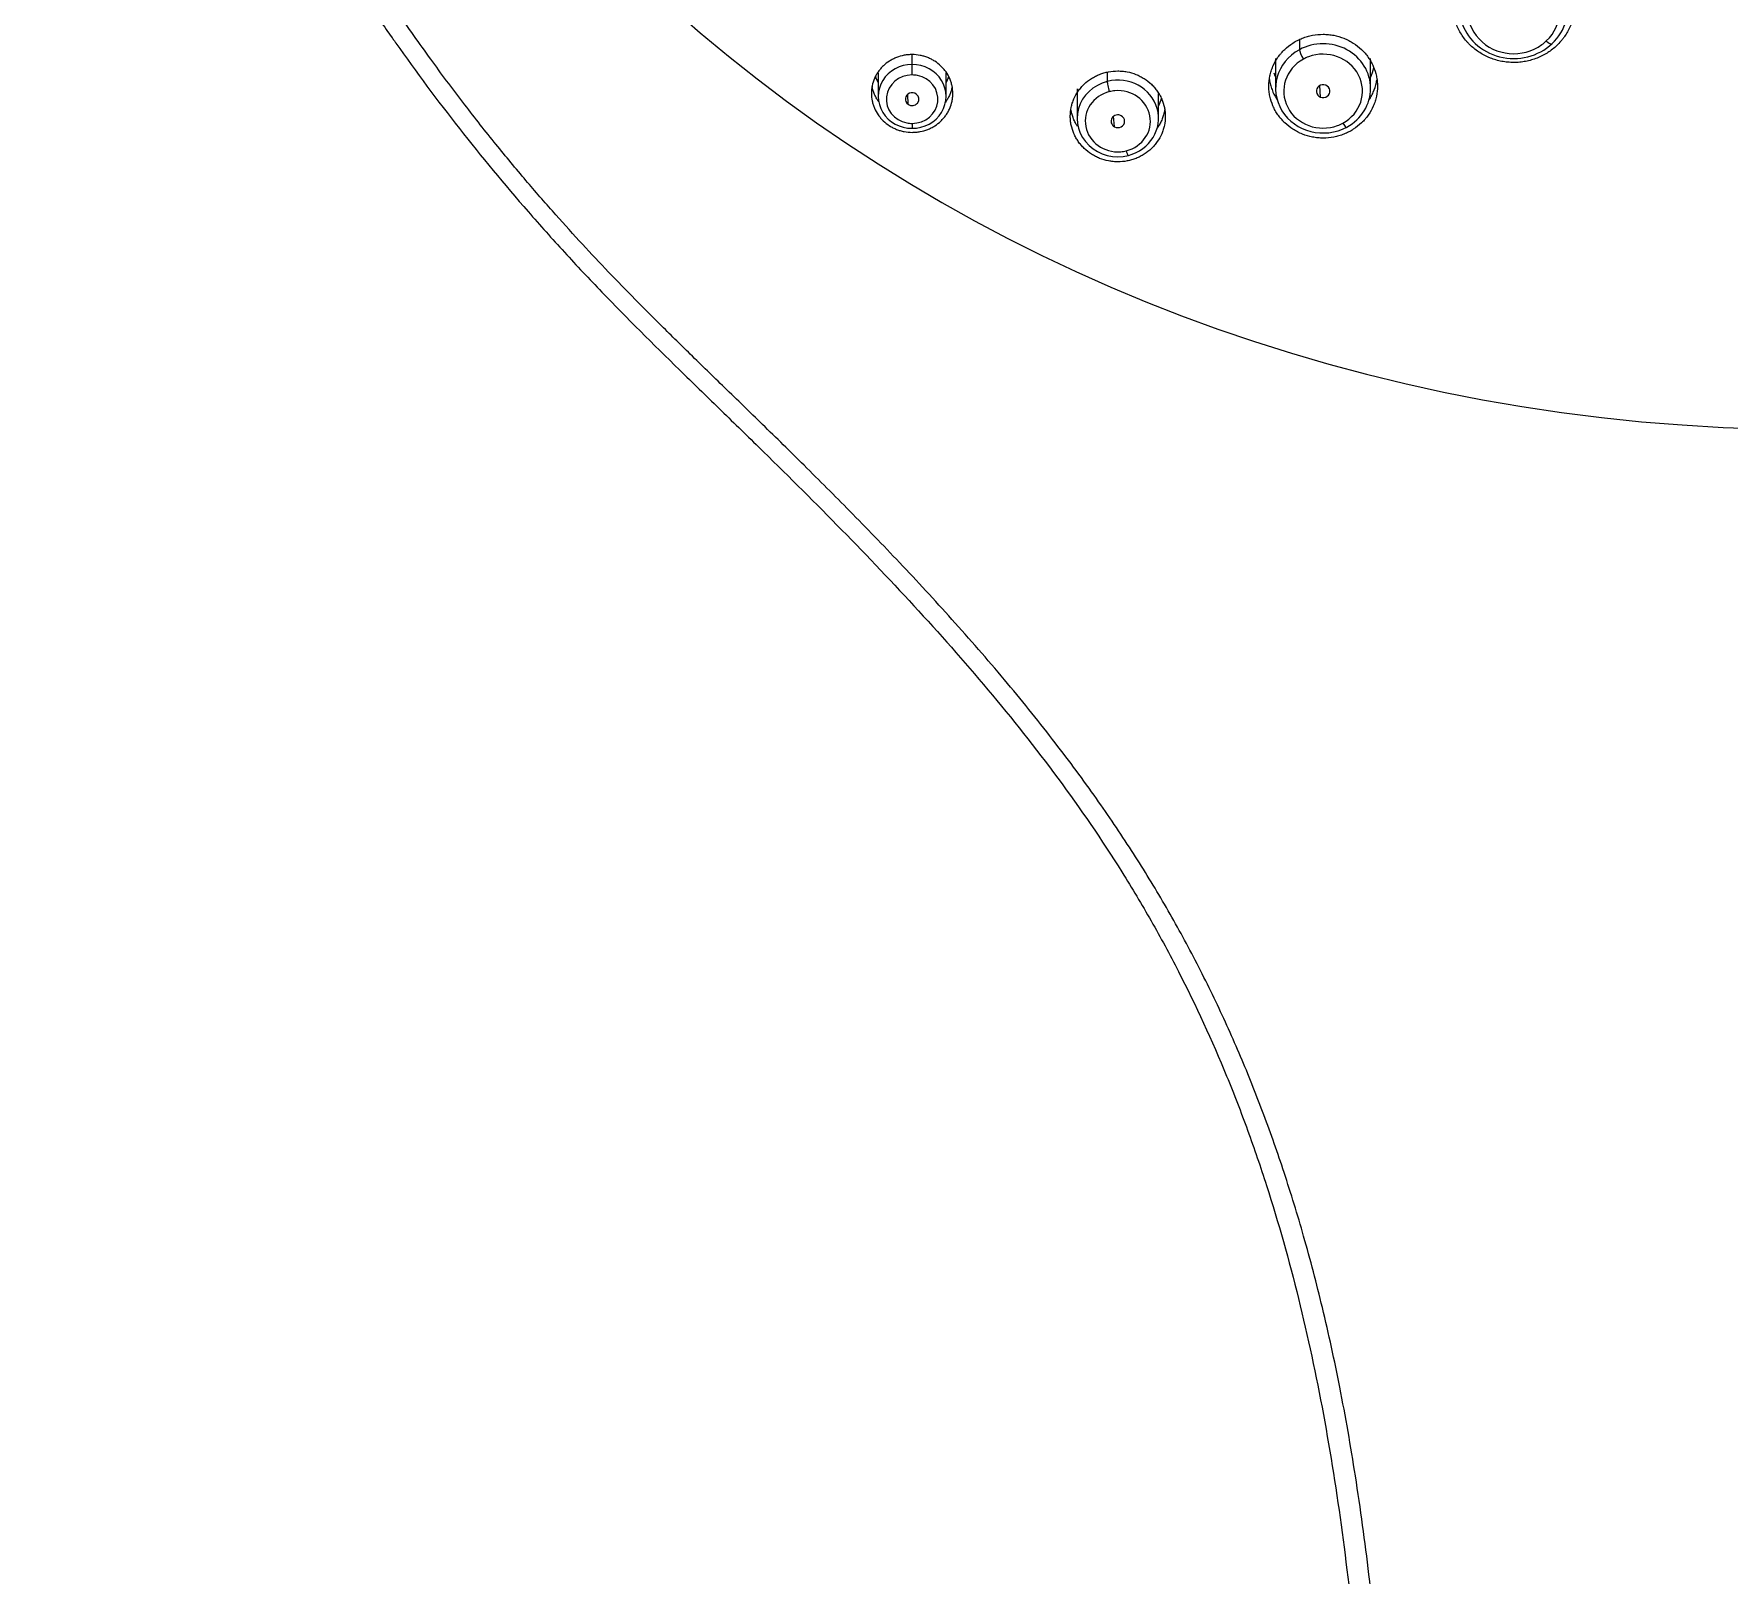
# Model space of a CAD drawing. Extents: x 3349 to 5808, y -3 to 827.
# Drawn here: x 3815.81 to 3865.77, y 453.33 to 498.76 of the extents above; entities that cross this region are included whole.
import ezdxf

# ---------------------------------------------------------------- set-up
doc = ezdxf.new("R2010")
doc.units = 0
doc.header["$LTSCALE"] = 4
doc.header["$MEASUREMENT"] = 0
doc.layers.get('0').update_dxf_attribs({"linetype": 'CONTINUOUS'})
doc.layers.add('1', color=7, linetype='CONTINUOUS')

msp = doc.modelspace()

# ---------------------------------------------------------------- linework, layer by layer
at = {"color": 7, "ltscale": 0.5}
msp.add_ellipse((3868.108, 529.628), major_axis=(-47.422, 0), ratio=0.896694, start_param=1.587359, end_param=7.826525, dxfattribs=at)
at = {"layer": '1', "color": 7, "linetype": 'Continuous', "lineweight": 13}
for p, q in [((3853.103, 498.578), (3853.103, 498.297)), ((3841.692, 497.86), (3841.692, 498.138)), ((3841.692, 497.552), (3841.692, 497.86)), ((3847.442, 497.637), (3847.442, 497.36)), ((3853.727, 496.902), (3853.704, 497.239)), ((3841.57, 496.689), (3841.561, 496.981)), ((3841.692, 496.124), (3841.692, 495.966)), ((3847.653, 496.026), (3847.63, 496.338))]:
    msp.add_line(p, q, dxfattribs=at)
at = {"layer": '1', "color": 7, "linetype": 'Continuous', "lineweight": 18}
for p, q in [((3840.692, 497.616), (3840.692, 496.92)), ((3842.692, 496.92), (3842.692, 497.612)), ((3852.403, 498.033), (3852.403, 497.157)), ((3855.203, 497.157), (3855.203, 498.033)), ((3846.553, 497.147), (3846.553, 496.271)), ((3848.953, 496.271), (3848.953, 496.992))]:
    msp.add_line(p, q, dxfattribs=at)
for centre, major_axis, ratio, start_param, end_param in [((3859.419, 499.54), (-1.6, 0), 0.939693, 2.356194, 5.497787), ((3859.419, 499.54), (-1.6, 0), 0.939693, 5.497787, 8.63938), ((3853.803, 497.157), (-1.4, 0), 0.939693, 2.094395, 5.235988), ((3853.803, 497.157), (-1.4, 0), 0.939693, 5.235988, 8.37758), ((3841.692, 496.92), (-1, 0), 0.939693, 4.712389, 7.853982), ((3841.692, 496.92), (-1, 0), 0.939693, 1.570796, 4.712389), ((3853.803, 498.033), (1.52, 0), 0.939693, 3.43525, 3.541573), ((3853.803, 498.033), (1.52, 0), 0.939693, 5.883189, 6.097995), ((3841.692, 497.796), (1.123, 0), 0.939693, 3.403392, 3.614369), ((3841.692, 497.796), (1.123, 0), 0.939693, 5.810392, 6.004778), ((3847.753, 496.271), (-1.2, 0), 0.939693, 4.974188, 8.115781), ((3847.753, 496.271), (-1.2, 0), 0.939693, 1.832596, 4.974188), ((3853.803, 497.075), (0.2, 0), 0.939794, 1.177057, 4.31865), ((3853.803, 497.075), (0.2, 0), 0.939794, 4.31865, 7.460243), ((3841.692, 496.839), (0.2, 0.001), 0.939838, 0.911368, 4.052961), ((3841.692, 496.839), (0.2, 0.001), 0.939838, 4.052961, 7.194553), ((3847.753, 497.147), (1.32, 0), 0.939693, 5.853491, 6.068297), ((3847.753, 496.189), (0.2, 0), 0.939854, 1.044623, 4.186215), ((3847.753, 496.189), (0.2, 0), 0.939854, 4.186215, 7.327808)]:
    msp.add_ellipse(centre, major_axis=major_axis, ratio=ratio, start_param=start_param, end_param=end_param, dxfattribs=at)
at = {"layer": '1', "color": 7, "linetype": 'Continuous', "lineweight": 13}
for centre, major_axis, ratio, start_param, end_param in [((3859.419, 499.458), (-1.36, 0), 0.939693, 2.356194, 5.369815), ((3859.419, 499.458), (-1.36, 0), 0.939693, 5.497787, 8.511408), ((3853.223, 498.101), (-0.114, 0.211), 0.17101, 0.30535, 1.876146), ((3853.803, 497.075), (-1.16, 0), 0.939693, 5.089734, 5.235988), ((3853.803, 497.075), (-1.16, 0), 0.939693, 2.094395, 5.089734), ((3859.419, 499.458), (-1.36, 0), 0.939693, 2.228223, 2.356194), ((3860.381, 498.637), (0.164, -0.175), 0.241845, 4.964288, 6.535084), ((3853.803, 497.075), (-1.16, 0), 0.939693, 5.235988, 8.231327), ((3841.692, 496.838), (-0.76, 0), 0.939693, 4.712389, 7.649227), ((3841.692, 496.838), (-0.76, 0), 0.939693, 4.507634, 4.712389), ((3841.692, 496.838), (-0.76, 0), 0.939693, 1.570796, 4.507634), ((3847.504, 497.142), (-0.059, 0.233), 0.088521, 0.338071, 1.908868), ((3847.753, 496.189), (-0.96, 0), 0.939693, 4.803559, 4.974188), ((3847.753, 496.189), (-0.96, 0), 0.939693, 1.832596, 4.803559), ((3847.753, 496.189), (-0.96, 0), 0.939693, 4.974188, 7.945152), ((3841.692, 496.838), (-0.76, 0), 0.939693, 1.366042, 1.570796), ((3853.803, 497.075), (-1.16, 0), 0.939693, 1.948142, 2.094395), ((3854.383, 496.213), (0.114, -0.211), 0.17101, 5.017739, 6.588535), ((3847.753, 496.189), (-0.96, 0), 0.939693, 1.661967, 1.832596), ((3848.001, 495.4), (0.059, -0.233), 0.088521, 5.05046, 6.621257)]:
    msp.add_ellipse(centre, major_axis=major_axis, ratio=ratio, start_param=start_param, end_param=end_param, dxfattribs=at)
at = {"layer": '1', "color": 7, "linetype": 'Continuous', "lineweight": 18}
for points, knots in [([(3867.787, 577.688), (3866.647, 577.688), (3865.515, 577.653), (3863.272, 577.515), (3862.162, 577.412), (3858.869, 577.008), (3856.725, 576.611), (3852.571, 575.59), (3850.561, 574.967), (3847.66, 573.886), (3846.713, 573.501), (3844.859, 572.687), (3843.952, 572.258), (3841.296, 570.908), (3839.611, 569.926), (3836.42, 567.83), (3834.915, 566.716), (3832.091, 564.386), (3830.771, 563.17), (3828.317, 560.663), (3827.183, 559.372), (3825.096, 556.742), (3824.143, 555.404), (3822.412, 552.702), (3821.632, 551.339), (3820.237, 548.61), (3819.622, 547.243), (3818.545, 544.523), (3818.083, 543.17), (3817.299, 540.493), (3816.978, 539.169), (3816.461, 536.563), (3816.264, 535.281), (3815.98, 532.77), (3815.892, 531.541), (3815.811, 529.142), (3815.818, 527.973), (3815.916, 525.699), (3816.007, 524.595), (3816.256, 522.458), (3816.414, 521.425), (3816.785, 519.431), (3816.998, 518.47), (3817.466, 516.623), (3817.722, 515.737), (3818.261, 514.038), (3818.545, 513.225), (3819.13, 511.673), (3819.431, 510.933), (3820.04, 509.523), (3820.348, 508.854), (3820.961, 507.583), (3821.267, 506.982), (3821.868, 505.845), (3822.163, 505.31), (3822.737, 504.302), (3823.015, 503.83), (3823.547, 502.945), (3823.802, 502.533), (3824.284, 501.767), (3824.511, 501.413), (3825.146, 500.434), (3825.509, 499.894), (3825.951, 499.247), (3826.081, 499.059), (3826.25, 498.816), (3826.302, 498.742), (3826.373, 498.641), (3826.407, 498.593), (3826.444, 498.541), (3826.461, 498.516), (3826.47, 498.504), (3826.474, 498.498), (3826.476, 498.495), (3826.477, 498.494), (3826.477, 498.493), (3826.478, 498.493), (3826.478, 498.492), (3826.478, 498.492), (3826.478, 498.492), (3826.478, 498.492), (3826.478, 498.492), (3827.078, 497.644), (3827.7, 496.803), (3828.999, 495.145), (3829.675, 494.328), (3830.726, 493.122), (3831.082, 492.724), (3831.807, 491.933), (3832.175, 491.541), (3833.296, 490.377), (3834.063, 489.615), (3835.223, 488.48), (3835.611, 488.103), (3836.388, 487.348), (3836.776, 486.97), (3837.939, 485.83), (3838.712, 485.064), (3840.242, 483.506), (3840.999, 482.715), (3842.486, 481.1), (3843.217, 480.275), (3844.636, 478.582), (3845.326, 477.714), (3846.647, 475.926), (3847.279, 475.006), (3848.171, 473.584), (3848.459, 473.103), (3849.014, 472.126), (3849.281, 471.631), (3850.053, 470.124), (3850.528, 469.093), (3851.177, 467.513), (3851.383, 466.981), (3851.774, 465.906), (3851.96, 465.363), (3852.487, 463.722), (3852.799, 462.61), (3853.355, 460.359), (3853.598, 459.219), (3854.023, 456.919), (3854.205, 455.759), (3854.521, 453.422), (3854.655, 452.245), (3854.885, 449.88), (3854.982, 448.691), (3855.086, 447.198), (3855.109, 446.862), (3855.131, 446.52), (3855.133, 446.478), (3855.134, 446.469), (3855.134, 446.464), (3855.135, 446.449), (3855.137, 446.42), (3855.144, 446.313), (3855.159, 446.059), (3855.211, 445.197), (3855.253, 444.404), (3855.346, 442.48), (3855.397, 432.158), (3855.485, 429.491), (3855.52, 428.132), (3855.58, 425.364), (3855.605, 423.955), (3855.646, 421.087), (3855.664, 419.628), (3855.695, 416.66), (3855.708, 415.152), (3855.73, 412.085), (3855.74, 410.527), (3855.749, 408.746), (3855.75, 408.523), (3855.751, 408.297), (3855.751, 408.269), (3855.751, 408.264), (3855.751, 408.262), (3855.751, 408.258), (3855.751, 408.249), (3855.751, 408.224), (3855.752, 408.14), (3855.753, 407.942), (3855.756, 407.275), (3855.758, 406.676), (3855.764, 405.252), (3855.767, 404.322), (3855.775, 401.586), (3855.779, 399.837), (3855.785, 396.489), (3855.787, 394.889), (3855.791, 390.315), (3855.792, 387.565), (3855.793, 382.663), (3855.793, 380.511), (3855.793, 378.658)], [0, 0, 0, 0, 0.007812, 0.007812, 0.015625, 0.015625, 0.03125, 0.03125, 0.046875, 0.046875, 0.054687, 0.054687, 0.0625, 0.0625, 0.078125, 0.078125, 0.09375, 0.09375, 0.109375, 0.109375, 0.125, 0.125, 0.140625, 0.140625, 0.15625, 0.15625, 0.171875, 0.171875, 0.1875, 0.1875, 0.203125, 0.203125, 0.21875, 0.21875, 0.234375, 0.234375, 0.25, 0.25, 0.265625, 0.265625, 0.28125, 0.28125, 0.296875, 0.296875, 0.3125, 0.3125, 0.328125, 0.328125, 0.34375, 0.34375, 0.359375, 0.359375, 0.375, 0.375, 0.390625, 0.390625, 0.40625, 0.40625, 0.421875, 0.421875, 0.4375, 0.4375, 0.46875, 0.46875, 0.484375, 0.484375, 0.492187, 0.492187, 0.496094, 0.498047, 0.499023, 0.499512, 0.499756, 0.499878, 0.499939, 0.499969, 0.499985, 0.499992, 0.499996, 0.499998, 0.499998, 0.5, 0.5, 0.515625, 0.515625, 0.53125, 0.53125, 0.539062, 0.539062, 0.546875, 0.546875, 0.5625, 0.5625, 0.570312, 0.570312, 0.578125, 0.578125, 0.59375, 0.59375, 0.609375, 0.609375, 0.625, 0.625, 0.640625, 0.640625, 0.65625, 0.65625, 0.664062, 0.664062, 0.671875, 0.671875, 0.6875, 0.6875, 0.695312, 0.695312, 0.703125, 0.703125, 0.71875, 0.71875, 0.734375, 0.734375, 0.75, 0.75, 0.765625, 0.765625, 0.78125, 0.78125, 0.785156, 0.785645, 0.785706, 0.785706, 0.785767, 0.785767, 0.785889, 0.786133, 0.787109, 0.789062, 0.796875, 0.796875, 0.8125, 0.8125, 0.828125, 0.828125, 0.84375, 0.84375, 0.859375, 0.859375, 0.875, 0.875, 0.890625, 0.890625, 0.892578, 0.892822, 0.892853, 0.892853, 0.892868, 0.892868, 0.892883, 0.892944, 0.893066, 0.893555, 0.894531, 0.898437, 0.898437, 0.90625, 0.90625, 0.921875, 0.921875, 0.9375, 0.9375, 0.96875, 0.96875, 1, 1, 1, 1]), ([(3861.219, 499.635), (3861.219, 499.579), (3861.214, 499.467), (3861.188, 499.301), (3861.159, 499.192), (3861.134, 499.111), (3861.124, 499.084), (3861.104, 499.031), (3861.094, 499.005), (3861.06, 498.927), (3861.01, 498.826), (3860.949, 498.73), (3860.9, 498.66), (3860.875, 498.625), (3860.848, 498.592), (3860.83, 498.569), (3860.821, 498.558), (3860.774, 498.504), (3860.694, 498.42), (3860.564, 498.308), (3860.47, 498.241), (3860.396, 498.194), (3860.371, 498.178), (3860.32, 498.149), (3860.294, 498.135), (3860.216, 498.096), (3860.11, 498.048), (3860, 498.01), (3859.915, 497.986), (3859.887, 497.978), (3859.829, 497.964), (3859.8, 497.958), (3859.713, 497.942), (3859.596, 497.925), (3859.421, 497.917), (3859.303, 497.923), (3859.215, 497.931), (3859.185, 497.934), (3859.126, 497.943), (3859.097, 497.948), (3859.011, 497.964), (3858.897, 497.991), (3858.786, 498.029), (3858.705, 498.062), (3858.678, 498.073), (3858.637, 498.091), (3858.624, 498.097), (3858.597, 498.11), (3858.532, 498.143), (3858.418, 498.208), (3858.277, 498.308), (3858.189, 498.384), (3858.126, 498.444), (3858.106, 498.464), (3858.066, 498.506), (3858.047, 498.527), (3857.991, 498.592), (3857.921, 498.682), (3857.861, 498.778), (3857.819, 498.853), (3857.806, 498.878), (3857.78, 498.929), (3857.768, 498.955), (3857.734, 499.033), (3857.695, 499.139), (3857.666, 499.247), (3857.649, 499.329), (3857.644, 499.357), (3857.635, 499.413), (3857.631, 499.441), (3857.622, 499.525), (3857.619, 499.582), (3857.619, 499.638)], [0, 0, 0, 0, 0.03125, 0.0625, 0.09375, 0.09375, 0.109375, 0.109375, 0.125, 0.125, 0.15625, 0.1875, 0.1875, 0.203125, 0.210937, 0.210937, 0.21875, 0.21875, 0.25, 0.28125, 0.3125, 0.3125, 0.328125, 0.328125, 0.34375, 0.34375, 0.375, 0.40625, 0.40625, 0.421875, 0.421875, 0.4375, 0.4375, 0.46875, 0.5, 0.53125, 0.53125, 0.546875, 0.546875, 0.5625, 0.5625, 0.59375, 0.625, 0.625, 0.640625, 0.640625, 0.648437, 0.648437, 0.65625, 0.6875, 0.71875, 0.75, 0.75, 0.765625, 0.765625, 0.78125, 0.78125, 0.8125, 0.84375, 0.84375, 0.859375, 0.859375, 0.875, 0.875, 0.90625, 0.9375, 0.9375, 0.953125, 0.953125, 0.96875, 0.96875, 1, 1, 1, 1]), ([(3852.203, 497.226), (3852.203, 497.327), (3852.214, 497.426), (3852.244, 497.572), (3852.257, 497.621), (3852.28, 497.693), (3852.288, 497.717), (3852.306, 497.764), (3852.315, 497.787), (3852.365, 497.903), (3852.414, 497.991), (3852.487, 498.094), (3852.509, 498.125), (3852.533, 498.155), (3852.55, 498.175), (3852.558, 498.185), (3852.6, 498.233), (3852.635, 498.27), (3852.746, 498.376), (3852.826, 498.439), (3852.935, 498.508), (3852.958, 498.522), (3853.003, 498.548), (3853.026, 498.56), (3853.095, 498.595), (3853.189, 498.638), (3853.288, 498.671), (3853.363, 498.693), (3853.388, 498.699), (3853.439, 498.711), (3853.465, 498.717), (3853.594, 498.741), (3853.698, 498.751), (3853.855, 498.751), (3853.907, 498.748), (3853.986, 498.741), (3854.012, 498.738), (3854.064, 498.73), (3854.09, 498.726), (3854.218, 498.701), (3854.318, 498.673), (3854.439, 498.625), (3854.463, 498.614), (3854.499, 498.598), (3854.511, 498.593), (3854.534, 498.581), (3854.593, 498.552), (3854.649, 498.52), (3854.779, 498.437), (3854.86, 498.374), (3854.953, 498.285), (3854.971, 498.267), (3855.006, 498.229), (3855.023, 498.211), (3855.073, 498.153), (3855.135, 498.073), (3855.189, 497.987), (3855.226, 497.921), (3855.238, 497.898), (3855.261, 497.853), (3855.271, 497.83), (3855.322, 497.714), (3855.352, 497.619), (3855.377, 497.497), (3855.382, 497.472), (3855.39, 497.422), (3855.393, 497.397), (3855.401, 497.322), (3855.403, 497.272), (3855.403, 497.221)], [0, 0, 0, 0, 0.0625, 0.0625, 0.09375, 0.09375, 0.109375, 0.109375, 0.125, 0.125, 0.1875, 0.1875, 0.203125, 0.210937, 0.210937, 0.21875, 0.21875, 0.25, 0.25, 0.3125, 0.3125, 0.328125, 0.328125, 0.34375, 0.34375, 0.375, 0.40625, 0.40625, 0.421875, 0.421875, 0.4375, 0.4375, 0.5, 0.5, 0.53125, 0.53125, 0.546875, 0.546875, 0.5625, 0.5625, 0.625, 0.625, 0.640625, 0.640625, 0.648437, 0.648437, 0.65625, 0.6875, 0.6875, 0.75, 0.75, 0.765625, 0.765625, 0.78125, 0.78125, 0.8125, 0.84375, 0.84375, 0.859375, 0.859375, 0.875, 0.875, 0.9375, 0.9375, 0.953125, 0.953125, 0.96875, 0.96875, 1, 1, 1, 1]), ([(3842.892, 497.005), (3842.892, 497.08), (3842.884, 497.155), (3842.861, 497.265), (3842.852, 497.301), (3842.835, 497.355), (3842.828, 497.373), (3842.815, 497.408), (3842.808, 497.426), (3842.77, 497.513), (3842.734, 497.579), (3842.679, 497.656), (3842.668, 497.672), (3842.644, 497.702), (3842.632, 497.717), (3842.595, 497.761), (3842.568, 497.789), (3842.485, 497.868), (3842.425, 497.916), (3842.343, 497.968), (3842.326, 497.978), (3842.292, 497.998), (3842.275, 498.007), (3842.223, 498.034), (3842.152, 498.066), (3842.079, 498.091), (3842.022, 498.108), (3842.003, 498.113), (3841.965, 498.122), (3841.946, 498.126), (3841.849, 498.145), (3841.771, 498.152), (3841.654, 498.153), (3841.614, 498.151), (3841.555, 498.146), (3841.536, 498.144), (3841.497, 498.138), (3841.477, 498.135), (3841.381, 498.117), (3841.306, 498.096), (3841.215, 498.06), (3841.197, 498.053), (3841.162, 498.036), (3841.144, 498.028), (3841.092, 498.002), (3841.058, 497.982), (3840.96, 497.921), (3840.9, 497.873), (3840.83, 497.807), (3840.816, 497.793), (3840.79, 497.766), (3840.777, 497.751), (3840.739, 497.708), (3840.693, 497.648), (3840.653, 497.585), (3840.615, 497.518), (3840.598, 497.484), (3840.553, 497.38), (3840.53, 497.309), (3840.511, 497.217), (3840.508, 497.199), (3840.502, 497.162), (3840.5, 497.143), (3840.494, 497.087), (3840.492, 497.049), (3840.492, 497.011)], [0, 0, 0, 0, 0.0625, 0.0625, 0.09375, 0.09375, 0.109375, 0.109375, 0.125, 0.125, 0.1875, 0.1875, 0.203125, 0.203125, 0.21875, 0.21875, 0.25, 0.25, 0.3125, 0.3125, 0.328125, 0.328125, 0.34375, 0.34375, 0.375, 0.40625, 0.40625, 0.421875, 0.421875, 0.4375, 0.4375, 0.5, 0.5, 0.53125, 0.53125, 0.546875, 0.546875, 0.5625, 0.5625, 0.625, 0.625, 0.640625, 0.640625, 0.65625, 0.65625, 0.6875, 0.6875, 0.75, 0.75, 0.765625, 0.765625, 0.78125, 0.78125, 0.8125, 0.84375, 0.84375, 0.875, 0.875, 0.9375, 0.9375, 0.953125, 0.953125, 0.96875, 0.96875, 1, 1, 1, 1]), ([(3846.353, 496.336), (3846.353, 496.424), (3846.362, 496.511), (3846.388, 496.639), (3846.399, 496.682), (3846.419, 496.745), (3846.427, 496.765), (3846.442, 496.807), (3846.451, 496.828), (3846.494, 496.929), (3846.537, 497.005), (3846.601, 497.096), (3846.614, 497.114), (3846.641, 497.149), (3846.656, 497.167), (3846.699, 497.218), (3846.73, 497.25), (3846.827, 497.342), (3846.898, 497.398), (3846.993, 497.459), (3847.013, 497.47), (3847.052, 497.493), (3847.072, 497.504), (3847.133, 497.535), (3847.216, 497.572), (3847.302, 497.601), (3847.367, 497.62), (3847.389, 497.626), (3847.434, 497.636), (3847.457, 497.641), (3847.57, 497.662), (3847.661, 497.671), (3847.798, 497.67), (3847.843, 497.668), (3847.912, 497.662), (3847.935, 497.659), (3847.981, 497.652), (3848.003, 497.649), (3848.116, 497.627), (3848.203, 497.602), (3848.309, 497.56), (3848.33, 497.551), (3848.372, 497.532), (3848.392, 497.522), (3848.453, 497.491), (3848.492, 497.468), (3848.606, 497.395), (3848.677, 497.34), (3848.759, 497.262), (3848.775, 497.246), (3848.805, 497.213), (3848.82, 497.196), (3848.864, 497.146), (3848.918, 497.076), (3848.965, 497.001), (3848.998, 496.943), (3849.008, 496.923), (3849.028, 496.883), (3849.037, 496.863), (3849.081, 496.761), (3849.108, 496.678), (3849.13, 496.571), (3849.134, 496.549), (3849.141, 496.506), (3849.144, 496.484), (3849.15, 496.418), (3849.153, 496.374), (3849.153, 496.33)], [0, 0, 0, 0, 0.0625, 0.0625, 0.09375, 0.09375, 0.109375, 0.109375, 0.125, 0.125, 0.1875, 0.1875, 0.203125, 0.203125, 0.21875, 0.21875, 0.25, 0.25, 0.3125, 0.3125, 0.328125, 0.328125, 0.34375, 0.34375, 0.375, 0.40625, 0.40625, 0.421875, 0.421875, 0.4375, 0.4375, 0.5, 0.5, 0.53125, 0.53125, 0.546875, 0.546875, 0.5625, 0.5625, 0.625, 0.625, 0.640625, 0.640625, 0.65625, 0.65625, 0.6875, 0.6875, 0.75, 0.75, 0.765625, 0.765625, 0.78125, 0.78125, 0.8125, 0.84375, 0.84375, 0.859375, 0.859375, 0.875, 0.875, 0.9375, 0.9375, 0.953125, 0.953125, 0.96875, 0.96875, 1, 1, 1, 1]), ([(3840.712, 496.757), (3840.706, 496.765), (3840.7, 496.773), (3840.673, 496.813), (3840.652, 496.845), (3840.625, 496.895), (3840.616, 496.912), (3840.599, 496.947), (3840.591, 496.964), (3840.568, 497.016), (3840.555, 497.052), (3840.532, 497.124), (3840.523, 497.16), (3840.514, 497.203), (3840.513, 497.209), (3840.512, 497.214)], [0, 0, 0, 0, 0.05943, 0.05943, 0.285828, 0.285828, 0.399027, 0.399027, 0.512226, 0.512226, 0.738624, 0.738624, 0.965023, 0.965023, 1, 1, 1, 1]), ([(3842.872, 497.206), (3842.871, 497.201), (3842.863, 497.159), (3842.852, 497.117), (3842.835, 497.063), (3842.828, 497.045), (3842.815, 497.009), (3842.808, 496.991), (3842.785, 496.939), (3842.752, 496.871), (3842.712, 496.807), (3842.68, 496.761), (3842.669, 496.746), (3842.658, 496.732)], [0, 0, 0, 0, 0.031531, 0.248239, 0.248239, 0.356593, 0.356593, 0.464947, 0.464947, 0.681655, 0.898364, 0.898364, 1, 1, 1, 1]), ([(3855.403, 497.221), (3855.403, 497.12), (3855.393, 497.021), (3855.363, 496.874), (3855.35, 496.826), (3855.327, 496.754), (3855.319, 496.73), (3855.301, 496.682), (3855.292, 496.659), (3855.241, 496.543), (3855.192, 496.455), (3855.12, 496.351), (3855.097, 496.321), (3855.073, 496.29), (3855.057, 496.271), (3855.049, 496.261), (3855.007, 496.212), (3854.972, 496.175), (3854.861, 496.069), (3854.781, 496.006), (3854.671, 495.936), (3854.649, 495.922), (3854.604, 495.896), (3854.581, 495.884), (3854.512, 495.848), (3854.417, 495.806), (3854.319, 495.772), (3854.244, 495.75), (3854.219, 495.744), (3854.168, 495.731), (3854.142, 495.726), (3854.013, 495.701), (3853.909, 495.692), (3853.752, 495.692), (3853.7, 495.695), (3853.621, 495.702), (3853.595, 495.705), (3853.543, 495.713), (3853.517, 495.717), (3853.389, 495.742), (3853.289, 495.771), (3853.168, 495.819), (3853.144, 495.829), (3853.108, 495.846), (3853.096, 495.851), (3853.072, 495.862), (3853.014, 495.892), (3852.958, 495.924), (3852.828, 496.007), (3852.747, 496.071), (3852.654, 496.16), (3852.636, 496.179), (3852.6, 496.216), (3852.583, 496.235), (3852.533, 496.293), (3852.471, 496.373), (3852.418, 496.459), (3852.38, 496.525), (3852.369, 496.548), (3852.346, 496.594), (3852.335, 496.617), (3852.285, 496.733), (3852.255, 496.828), (3852.229, 496.95), (3852.225, 496.975), (3852.217, 497.025), (3852.214, 497.05), (3852.206, 497.125), (3852.203, 497.175), (3852.203, 497.226)], [0, 0, 0, 0, 0.0625, 0.0625, 0.09375, 0.09375, 0.109375, 0.109375, 0.125, 0.125, 0.1875, 0.1875, 0.203125, 0.210937, 0.210937, 0.21875, 0.21875, 0.25, 0.25, 0.3125, 0.3125, 0.328125, 0.328125, 0.34375, 0.34375, 0.375, 0.40625, 0.40625, 0.421875, 0.421875, 0.4375, 0.4375, 0.5, 0.5, 0.53125, 0.53125, 0.546875, 0.546875, 0.5625, 0.5625, 0.625, 0.625, 0.640625, 0.640625, 0.648437, 0.648437, 0.65625, 0.6875, 0.6875, 0.75, 0.75, 0.765625, 0.765625, 0.78125, 0.78125, 0.8125, 0.84375, 0.84375, 0.859375, 0.859375, 0.875, 0.875, 0.9375, 0.9375, 0.953125, 0.953125, 0.96875, 0.96875, 1, 1, 1, 1]), ([(3852.22, 497.419), (3852.224, 497.392), (3852.229, 497.365), (3852.244, 497.289), (3852.257, 497.24), (3852.28, 497.167), (3852.288, 497.143), (3852.306, 497.095), (3852.315, 497.072), (3852.362, 496.964), (3852.406, 496.882), (3852.458, 496.805)], [0, 0, 0, 0, 0.124515, 0.124515, 0.352982, 0.352982, 0.467215, 0.467215, 0.581449, 0.581449, 1, 1, 1, 1]), ([(3855.159, 496.816), (3855.178, 496.845), (3855.197, 496.875), (3855.226, 496.929), (3855.238, 496.951), (3855.261, 496.997), (3855.271, 497.02), (3855.321, 497.136), (3855.352, 497.231), (3855.377, 497.355), (3855.382, 497.379), (3855.386, 497.407), (3855.387, 497.41), (3855.387, 497.413)], [0, 0, 0, 0, 0.162939, 0.162939, 0.280669, 0.280669, 0.398399, 0.398399, 0.86932, 0.86932, 0.98705, 0.98705, 1, 1, 1, 1]), ([(3840.492, 497.011), (3840.492, 496.935), (3840.5, 496.861), (3840.522, 496.751), (3840.532, 496.715), (3840.549, 496.661), (3840.555, 496.643), (3840.569, 496.607), (3840.576, 496.59), (3840.613, 496.503), (3840.65, 496.437), (3840.704, 496.359), (3840.716, 496.343), (3840.739, 496.313), (3840.751, 496.298), (3840.789, 496.254), (3840.815, 496.226), (3840.898, 496.146), (3840.959, 496.099), (3841.041, 496.046), (3841.057, 496.036), (3841.091, 496.016), (3841.108, 496.007), (3841.16, 495.98), (3841.231, 495.948), (3841.305, 495.922), (3841.361, 495.906), (3841.38, 495.901), (3841.418, 495.891), (3841.438, 495.887), (3841.535, 495.868), (3841.612, 495.861), (3841.73, 495.861), (3841.769, 495.862), (3841.828, 495.868), (3841.848, 495.87), (3841.887, 495.875), (3841.906, 495.878), (3842.003, 495.896), (3842.077, 495.918), (3842.168, 495.954), (3842.186, 495.961), (3842.222, 495.977), (3842.24, 495.986), (3842.292, 496.012), (3842.326, 496.031), (3842.423, 496.093), (3842.484, 496.141), (3842.554, 496.207), (3842.567, 496.221), (3842.594, 496.249), (3842.607, 496.263), (3842.644, 496.306), (3842.691, 496.366), (3842.731, 496.43), (3842.768, 496.497), (3842.785, 496.531), (3842.83, 496.635), (3842.853, 496.707), (3842.872, 496.798), (3842.876, 496.817), (3842.882, 496.854), (3842.884, 496.873), (3842.89, 496.929), (3842.892, 496.967), (3842.892, 497.005)], [0, 0, 0, 0, 0.0625, 0.0625, 0.09375, 0.09375, 0.109375, 0.109375, 0.125, 0.125, 0.1875, 0.1875, 0.203125, 0.203125, 0.21875, 0.21875, 0.25, 0.25, 0.3125, 0.3125, 0.328125, 0.328125, 0.34375, 0.34375, 0.375, 0.40625, 0.40625, 0.421875, 0.421875, 0.4375, 0.4375, 0.5, 0.5, 0.53125, 0.53125, 0.546875, 0.546875, 0.5625, 0.5625, 0.625, 0.625, 0.640625, 0.640625, 0.65625, 0.65625, 0.6875, 0.6875, 0.75, 0.75, 0.765625, 0.765625, 0.78125, 0.78125, 0.8125, 0.84375, 0.84375, 0.875, 0.875, 0.9375, 0.9375, 0.953125, 0.953125, 0.96875, 0.96875, 1, 1, 1, 1]), ([(3849.153, 496.33), (3849.153, 496.241), (3849.144, 496.154), (3849.117, 496.026), (3849.106, 495.983), (3849.086, 495.92), (3849.079, 495.899), (3849.063, 495.858), (3849.055, 495.837), (3849.011, 495.736), (3848.968, 495.659), (3848.905, 495.568), (3848.891, 495.55), (3848.864, 495.515), (3848.85, 495.497), (3848.806, 495.446), (3848.775, 495.413), (3848.678, 495.321), (3848.608, 495.265), (3848.512, 495.204), (3848.493, 495.192), (3848.453, 495.17), (3848.433, 495.159), (3848.372, 495.128), (3848.29, 495.091), (3848.204, 495.061), (3848.138, 495.042), (3848.116, 495.036), (3848.071, 495.026), (3848.049, 495.021), (3847.936, 494.999), (3847.845, 494.991), (3847.708, 494.991), (3847.662, 494.994), (3847.593, 495), (3847.57, 495.003), (3847.525, 495.01), (3847.502, 495.013), (3847.39, 495.035), (3847.302, 495.061), (3847.196, 495.103), (3847.175, 495.112), (3847.134, 495.131), (3847.113, 495.141), (3847.052, 495.172), (3847.013, 495.195), (3846.899, 495.268), (3846.828, 495.324), (3846.747, 495.402), (3846.731, 495.418), (3846.7, 495.451), (3846.685, 495.468), (3846.642, 495.518), (3846.587, 495.589), (3846.54, 495.664), (3846.508, 495.722), (3846.497, 495.742), (3846.478, 495.782), (3846.468, 495.802), (3846.424, 495.904), (3846.398, 495.987), (3846.375, 496.094), (3846.371, 496.116), (3846.365, 496.159), (3846.362, 496.181), (3846.355, 496.247), (3846.353, 496.291), (3846.353, 496.336)], [0, 0, 0, 0, 0.0625, 0.0625, 0.09375, 0.09375, 0.109375, 0.109375, 0.125, 0.125, 0.1875, 0.1875, 0.203125, 0.203125, 0.21875, 0.21875, 0.25, 0.25, 0.3125, 0.3125, 0.328125, 0.328125, 0.34375, 0.34375, 0.375, 0.40625, 0.40625, 0.421875, 0.421875, 0.4375, 0.4375, 0.5, 0.5, 0.53125, 0.53125, 0.546875, 0.546875, 0.5625, 0.5625, 0.625, 0.625, 0.640625, 0.640625, 0.65625, 0.65625, 0.6875, 0.6875, 0.75, 0.75, 0.765625, 0.765625, 0.78125, 0.78125, 0.8125, 0.84375, 0.84375, 0.859375, 0.859375, 0.875, 0.875, 0.9375, 0.9375, 0.953125, 0.953125, 0.96875, 0.96875, 1, 1, 1, 1]), ([(3846.567, 496.03), (3846.55, 496.056), (3846.534, 496.084), (3846.508, 496.131), (3846.497, 496.151), (3846.478, 496.191), (3846.468, 496.211), (3846.442, 496.273), (3846.426, 496.314), (3846.4, 496.398), (3846.389, 496.441), (3846.377, 496.497), (3846.375, 496.509), (3846.372, 496.522)], [0, 0, 0, 0, 0.177703, 0.177703, 0.302407, 0.302407, 0.427111, 0.427111, 0.676518, 0.676518, 0.925926, 0.925926, 1, 1, 1, 1]), ([(3849.14, 496.556), (3849.136, 496.53), (3849.124, 496.46), (3849.106, 496.392), (3849.086, 496.329), (3849.079, 496.308), (3849.063, 496.266), (3849.055, 496.245), (3849.029, 496.184), (3848.99, 496.105), (3848.943, 496.029), (3848.917, 495.992), (3848.917, 495.991), (3848.916, 495.99)], [0, 0, 0, 0, 0.13058, 0.346773, 0.346773, 0.454869, 0.454869, 0.562966, 0.562966, 0.779158, 0.995351, 0.995351, 1, 1, 1, 1])]:
    msp.add_open_spline(points, degree=3, knots=knots, dxfattribs=at)
at = {"layer": '1', "color": 7, "linetype": 'Continuous', "lineweight": 13}
msp.add_open_spline([(3856.243, 378.657), (3856.244, 379.076), (3856.252, 381.175), (3856.263, 384.79), (3856.276, 389.37), (3856.285, 393.539), (3856.29, 397.344), (3856.293, 400.81), (3856.292, 403.96), (3856.288, 406.866), (3856.282, 409.65), (3856.272, 412.425), (3856.258, 415.229), (3856.24, 418.032), (3856.216, 420.829), (3856.185, 423.701), (3856.138, 426.779), (3856.065, 430.144), (3855.948, 442.769), (3855.768, 446.455), (3855.513, 449.996), (3855.185, 453.245), (3854.787, 456.167), (3854.327, 458.792), (3853.814, 461.149), (3853.262, 463.259), (3852.683, 465.152), (3852.076, 466.884), (3851.421, 468.532), (3850.696, 470.153), (3849.897, 471.749), (3849.031, 473.299), (3848.087, 474.822), (3847.026, 476.381), (3845.799, 478.03), (3844.402, 479.759), (3842.891, 481.494), (3841.363, 483.145), (3839.903, 484.653), (3838.553, 486.005), (3837.32, 487.217), (3836.199, 488.305), (3835.186, 489.289), (3834.272, 490.188), (3833.435, 491.027), (3832.645, 491.844), (3831.866, 492.678), (3831.067, 493.564), (3830.229, 494.533), (3829.346, 495.6), (3828.427, 496.77), (3827.474, 498.051), (3826.48, 499.46), (3825.431, 501.025), (3824.316, 502.772), (3823.142, 504.733), (3821.946, 506.915), (3820.809, 509.247), (3819.817, 511.573), (3819.017, 513.744), (3818.397, 515.693), (3817.922, 517.432), (3817.558, 518.988), (3817.281, 520.381), (3817.071, 521.631), (3816.911, 522.763), (3816.788, 523.81), (3816.693, 524.815), (3816.62, 525.831), (3816.567, 526.918), (3816.538, 528.124), (3816.545, 529.466), (3816.596, 530.887), (3816.691, 532.29), (3816.82, 533.604), (3816.974, 534.833), (3817.155, 536.029), (3817.373, 537.249), (3817.641, 538.54), (3817.974, 539.935), (3818.39, 541.453), (3818.908, 543.103), (3819.546, 544.888), (3820.332, 546.817), (3821.297, 548.901), (3822.484, 551.153), (3823.943, 553.58), (3825.735, 556.181), (3827.909, 558.912), (3830.445, 561.646), (3833.204, 564.194), (3835.985, 566.405), (3838.636, 568.238), (3841.105, 569.737), (3843.392, 570.968), (3845.505, 571.98), (3847.449, 572.811), (3849.233, 573.496), (3850.879, 574.065), (3852.406, 574.54), (3853.82, 574.936), (3855.123, 575.264), (3856.318, 575.536), (3857.414, 575.76), (3858.419, 575.945), (3859.34, 576.097), (3860.183, 576.222), (3860.955, 576.325), (3861.66, 576.409), (3862.305, 576.478), (3862.896, 576.535), (3863.437, 576.58), (3863.932, 576.618), (3864.386, 576.648), (3864.801, 576.672), (3865.18, 576.691), (3865.524, 576.707), (3865.837, 576.719), (3866.12, 576.728), (3866.377, 576.735), (3866.608, 576.741), (3866.815, 576.745), (3866.999, 576.748), (3867.166, 576.75), (3867.323, 576.751), (3867.478, 576.752), (3867.632, 576.753), (3867.735, 576.753), (3867.787, 576.753)], degree=3, knots=[0, 0, 0, 0, 0.005332, 0.026657, 0.045928, 0.063518, 0.079622, 0.09428, 0.107542, 0.119646, 0.131211, 0.142915, 0.154909, 0.166846, 0.178543, 0.190457, 0.203359, 0.217671, 0.233236, 0.249287, 0.264578, 0.278367, 0.2908, 0.302077, 0.312278, 0.321501, 0.329846, 0.3375, 0.344906, 0.35249, 0.3602, 0.367734, 0.375218, 0.383151, 0.391929, 0.401614, 0.411732, 0.421533, 0.43059, 0.438792, 0.446183, 0.452884, 0.458958, 0.464444, 0.469493, 0.474346, 0.479239, 0.484381, 0.489946, 0.496016, 0.502549, 0.509528, 0.51707, 0.525338, 0.53446, 0.544553, 0.555725, 0.567644, 0.579257, 0.589655, 0.598767, 0.606828, 0.613996, 0.620369, 0.626055, 0.631169, 0.635861, 0.640339, 0.644857, 0.64969, 0.655098, 0.661237, 0.667901, 0.67441, 0.680321, 0.685819, 0.691204, 0.696728, 0.702624, 0.709068, 0.716154, 0.723922, 0.732423, 0.741735, 0.751978, 0.7633, 0.77586, 0.789833, 0.805359, 0.822162, 0.839063, 0.854695, 0.868637, 0.881052, 0.892202, 0.902275, 0.911323, 0.919459, 0.926876, 0.933712, 0.93999, 0.945713, 0.950929, 0.955689, 0.960034, 0.964003, 0.967625, 0.970931, 0.973947, 0.976701, 0.979221, 0.981527, 0.983638, 0.98557, 0.987336, 0.988946, 0.99041, 0.991737, 0.992939, 0.994031, 0.995018, 0.995896, 0.996668, 0.997366, 0.998029, 0.998682, 0.999334, 1, 1, 1, 1], dxfattribs=at)

doc.saveas('drawing.dxf')
